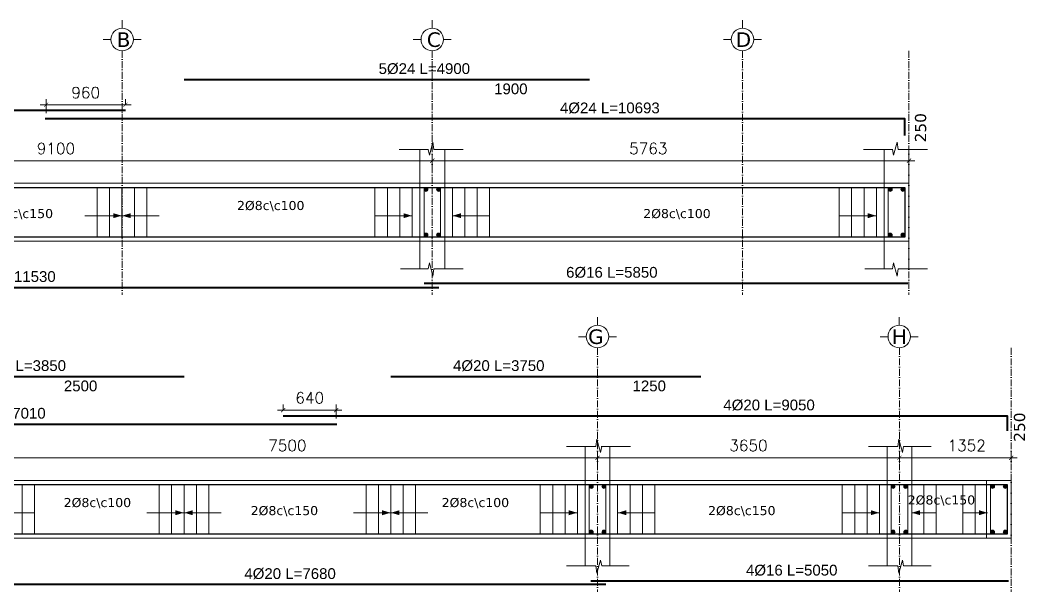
# Model space of a CAD drawing. Header units: inches. Extents: x -17020 to 43805, y -10194 to 123061.
# Drawn here: x 22476 to 23699, y 112091 to 112782 of the extents above; entities that cross this region are included whole.
import ezdxf

# ---------------------------------------------------------------- set-up
doc = ezdxf.new("R2010")
doc.units = ezdxf.units.IN
doc.header["$LTSCALE"] = 0.7
doc.header["$MEASUREMENT"] = 0
doc.linetypes.add('ACAD_ISO10W100', pattern=[18, 12, -3, 0, -3])
doc.layers.get('0').update_dxf_attribs({"lineweight": 13})
doc.layers.get('Defpoints').update_dxf_attribs({"lineweight": 5})
for name, color, linetype, lineweight in [('axis', 254, 'ACAD_ISO10W100', 9), ('BEAM FRAME', 5, 'Continuous', 18), ('COLUMN', 4, 'Continuous', 20), ('elevline', 30, 'Continuous', 20), ('FRAME 070', 5, 'Continuous', 60), ('hatch', 9, 'Continuous', 9), ('renforcment', 141, 'Continuous', 40), ('tex', 3, 'Continuous', 25), ('TEXT', 3, 'Continuous', 25), ('top rein. extension', 50, 'Continuous', 20), ('top renforcment', 7, 'Continuous', 40)]:
    doc.layers.add(name, color=color, linetype=linetype, lineweight=lineweight)
doc.styles.add('100', font='romans.shx', dxfattribs={"height": 13.5})
doc.styles.add('romanc', font='verdana.ttf', dxfattribs={"height": 250})
doc.styles.get("Standard").update_dxf_attribs({"font": 'arial.ttf', "height": 13})
doc.dimstyles.new('100', dxfattribs={"dimtxt": 13.5, "dimasz": 5, "dimexe": 7, "dimexo": 7, "dimgap": 8, "dimtad": 1, "dimdec": 0, "dimlfac": 10, "dimzin": 4, "dimdsep": 46, "dimtxsty": '100', "dimblk": 'ARCHTICK', "dimcen": 0.09, "dimdle": 7, "dimclrd": 1, "dimclre": 8, "dimclrt": 2, "dimadec": 0, "dimazin": 1, "dimtfac": 1, "dimtdec": 0, "dimtix": 1, "dimtofl": 0, "dimtmove": 0, "dimatfit": 3, "dimldrblk": 'ARCHTICK', "dimfxl": 0.18, "dimtolj": 1, "dimtzin": 0, "dimlwd": -1, "dimlwe": -1, "dimarcsym": 0})
doc.dimstyles.get("Standard").update_dxf_attribs({"dimtxt": 13, "dimasz": 5, "dimexe": 0.18, "dimexo": 0.0625, "dimgap": 6, "dimtad": 1, "dimdec": 0, "dimlfac": 10, "dimzin": 0, "dimdsep": 46, "dimtxsty": 'Standard', "dimblk": 'ARCHTICK', "dimcen": 0.09, "dimse1": 1, "dimse2": 1, "dimclrd": 1, "dimclre": 7, "dimclrt": 3, "dimadec": 0, "dimazin": 0, "dimtfac": 1, "dimtdec": 0, "dimtix": 1, "dimtofl": 0, "dimtmove": 0, "dimatfit": 3, "dimldrblk": 'ARCHTICK', "dimfxl": 1, "dimtolj": 1, "dimtzin": 0, "dimarcsym": 0})

# ---------------------------------------------------------------- blocks, each defined once
blk = doc.blocks.new('*D728')
at = {"layer": 'Defpoints', "color": 0, "transparency": 16777216}
for p in [(22506.2, 112662.9, -167.8), (23575.5, 112662.9, -218.4), (23575.5, 112662.9)]:
    blk.add_point(p, dxfattribs=at)
at = {"layer": 'TEXT', "color": 3, "transparency": 16777216, "insert": (23188.9, 112675.9), "char_height": 13, "attachment_point": 5}
blk.add_mtext('\\A1;4%%C24 L=10693', dxfattribs=at)
blk = doc.blocks.new('_ArchTick')
at = {"color": 0, "linetype": 'ByBlock', "lineweight": 0, "const_width": 0.15}
blk.add_lwpolyline([(-0.5, -0.5), (0.5, 0.5)], dxfattribs=at)
blk = doc.blocks.new('*D729')
at = {"color": 1, "transparency": 16777216}
blk.add_line((22981.2, 112612.3), (22057.2, 112612.3), dxfattribs=at)
at = {"color": 8, "transparency": 16777216}
for p, q in [((22064.2, 112606.3), (22064.2, 112619.3)), ((22974.2, 112605.7), (22974.2, 112619.3))]:
    blk.add_line(p, q, dxfattribs=at)
at = {"layer": 'Defpoints', "color": 0, "transparency": 16777216}
for p in [(22064.2, 112612.3), (22064.2, 112599.3), (22974.2, 112598.7)]:
    blk.add_point(p, dxfattribs=at)
at = {"color": 1, "transparency": 16777216, "xscale": 5, "yscale": 5, "zscale": 5, "rotation": 180}
blk.add_blockref('_ArchTick', (22064.2, 112612.3), dxfattribs=at)
at = {"color": 1, "transparency": 16777216, "xscale": 5, "yscale": 5, "zscale": 5}
blk.add_blockref('_ArchTick', (22974.2, 112612.3), dxfattribs=at)
at = {"color": 2, "transparency": 16777216, "insert": (22519.2, 112627), "char_height": 13.5, "attachment_point": 5, "style": '100'}
blk.add_mtext('\\A1;9100', dxfattribs=at)
blk = doc.blocks.new('*D730')
at = {"layer": 'Defpoints', "color": 0, "transparency": 16777216}
for p in [(21803.2, 112672.9, -218.5), (22603.2, 112672.9, -157.8), (22603.2, 112672.9)]:
    blk.add_point(p, dxfattribs=at)
at = {"layer": 'TEXT', "color": 3, "transparency": 16777216, "insert": (22225.8, 112685.9), "char_height": 13, "attachment_point": 5}
blk.add_mtext('\\A1;4%%C24 L=8000', dxfattribs=at)
blk = doc.blocks.new('*D745')
at = {"color": 8, "transparency": 16777216}
for p, q in [((22507.2, 112669.9), (22507.2, 112686.9)), ((22603.2, 112679.9), (22603.2, 112686.9))]:
    blk.add_line(p, q, dxfattribs=at)
at = {"color": 1, "transparency": 16777216}
blk.add_line((22500.2, 112679.9), (22610.2, 112679.9), dxfattribs=at)
at = {"layer": 'Defpoints', "color": 0, "transparency": 16777216}
for p in [(22603.2, 112679.9), (22507.2, 112662.9), (22603.2, 112672.9)]:
    blk.add_point(p, dxfattribs=at)
at = {"color": 1, "transparency": 16777216, "xscale": 5, "yscale": 5, "zscale": 5, "rotation": 180}
blk.add_blockref('_ArchTick', (22507.2, 112679.9), dxfattribs=at)
at = {"color": 1, "transparency": 16777216, "xscale": 5, "yscale": 5, "zscale": 5}
blk.add_blockref('_ArchTick', (22603.2, 112679.9), dxfattribs=at)
at = {"color": 2, "transparency": 16777216, "insert": (22555.2, 112694.6), "char_height": 13.5, "attachment_point": 5, "style": '100'}
blk.add_mtext('\\A1;960', dxfattribs=at)
blk = doc.blocks.new('*D731')
at = {"color": 1, "transparency": 16777216}
blk.add_line((22967.2, 112612.3), (23557.5, 112612.3), dxfattribs=at)
at = {"color": 8, "transparency": 16777216}
for p, q in [((22974.2, 112605.7), (22974.2, 112619.3)), ((23550.5, 112603.4), (23550.5, 112619.3))]:
    blk.add_line(p, q, dxfattribs=at)
at = {"layer": 'Defpoints', "color": 0, "transparency": 16777216}
for p in [(23550.5, 112612.3), (22974.2, 112598.7), (23550.5, 112596.4)]:
    blk.add_point(p, dxfattribs=at)
at = {"color": 1, "transparency": 16777216, "xscale": 5, "yscale": 5, "zscale": 5, "rotation": 180}
blk.add_blockref('_ArchTick', (22974.2, 112612.3), dxfattribs=at)
at = {"color": 1, "transparency": 16777216, "xscale": 5, "yscale": 5, "zscale": 5}
blk.add_blockref('_ArchTick', (23550.5, 112612.3), dxfattribs=at)
at = {"color": 2, "transparency": 16777216, "insert": (23235.4, 112627), "char_height": 13.5, "attachment_point": 5, "style": '100'}
blk.add_mtext('\\A1;5763', dxfattribs=at)
blk = doc.blocks.new('*D732')
at = {"layer": 'Defpoints', "color": 0, "transparency": 16777216}
for p in [(22964.2, 112464.1, -37100.9), (22964.2, 112464.1), (23549.2, 112464.1, -13870.6)]:
    blk.add_point(p, dxfattribs=at)
at = {"layer": 'TEXT', "color": 3, "transparency": 16777216, "insert": (23191.3, 112477.1), "char_height": 13, "attachment_point": 5}
blk.add_mtext('\\A1;6%%C16 L=5850', dxfattribs=at)
blk = doc.blocks.new('*D734')
at = {"layer": 'Defpoints', "color": 0, "transparency": 16777216}
for p in [(21829.2, 112459, -37100.9), (21829.2, 112459), (22982.2, 112459, -13652.7)]:
    blk.add_point(p, dxfattribs=at)
at = {"layer": 'TEXT', "color": 3, "transparency": 16777216, "insert": (22458.6, 112472), "char_height": 13, "attachment_point": 5}
blk.add_mtext('\\A1;7%%C20 L=11530', dxfattribs=at)
blk = doc.blocks.new('*D742')
at = {"layer": 'Defpoints', "color": 0, "transparency": 16777216}
for p in [(22674.2, 112710.4, -203.1), (22674.2, 112710.4), (23164.2, 112710.4, -189.9)]:
    blk.add_point(p, dxfattribs=at)
at = {"layer": 'TEXT', "color": 3, "transparency": 16777216, "insert": (22964.6, 112723.4), "char_height": 13, "attachment_point": 5}
blk.add_mtext('\\A1;5%%C24 L=4900', dxfattribs=at)
blk = doc.blocks.new('*D743')
at = {"layer": 'Defpoints', "color": 0, "transparency": 16777216}
for p in [(22974.2, 112708.9), (23164.2, 112708.9), (23164.2, 112686.5)]:
    blk.add_point(p, dxfattribs=at)
at = {"layer": 'TEXT', "color": 3, "transparency": 16777216, "insert": (23069.2, 112699.1), "char_height": 13, "attachment_point": 5}
blk.add_mtext('\\A1;1900', dxfattribs=at)
blk = doc.blocks.new('*D776')
at = {"layer": 'Defpoints', "color": 0, "transparency": 16777216}
for p in [(22158, 112293.7, 24.9), (22158, 112293.7), (22859, 112293.7, -167.8)]:
    blk.add_point(p, dxfattribs=at)
at = {"layer": 'TEXT', "color": 3, "transparency": 16777216, "insert": (22451.5, 112306.7), "char_height": 13, "attachment_point": 5}
blk.add_mtext('\\A1;4%%C20 L=7010', dxfattribs=at)
blk = doc.blocks.new('*D777')
at = {"color": 8, "transparency": 16777216}
for p, q in [((23174, 112246.8), (23174, 112260.1)), ((23539, 112247.1), (23539, 112260.1))]:
    blk.add_line(p, q, dxfattribs=at)
at = {"color": 1, "transparency": 16777216}
blk.add_line((23167, 112253.1), (23546, 112253.1), dxfattribs=at)
at = {"layer": 'Defpoints', "color": 0, "transparency": 16777216}
for p in [(23539, 112253.1), (23174, 112239.8), (23539, 112240.1)]:
    blk.add_point(p, dxfattribs=at)
at = {"color": 1, "transparency": 16777216, "xscale": 5, "yscale": 5, "zscale": 5, "rotation": 180}
blk.add_blockref('_ArchTick', (23174, 112253.1), dxfattribs=at)
at = {"color": 1, "transparency": 16777216, "xscale": 5, "yscale": 5, "zscale": 5}
blk.add_blockref('_ArchTick', (23539, 112253.1), dxfattribs=at)
at = {"color": 2, "transparency": 16777216, "insert": (23356.5, 112267.9), "char_height": 13.5, "attachment_point": 5, "style": '100'}
blk.add_mtext('\\A1;3650', dxfattribs=at)
blk = doc.blocks.new('*D778')
at = {"layer": 'Defpoints', "color": 0, "transparency": 16777216}
for p in [(22794, 112303.7, -157.8), (22794, 112303.7), (23699, 112303.7, -218.5)]:
    blk.add_point(p, dxfattribs=at)
at = {"layer": 'TEXT', "color": 3, "transparency": 16777216, "insert": (23381.4, 112316.7), "char_height": 13, "attachment_point": 5}
blk.add_mtext('\\A1;4%%C20 L=9050', dxfattribs=at)
blk = doc.blocks.new('*D793')
at = {"color": 1, "transparency": 16777216}
blk.add_line((22865, 112310.7), (22787, 112310.7), dxfattribs=at)
at = {"color": 8, "transparency": 16777216}
for p, q in [((22794, 112310.7), (22794, 112317.7)), ((22858, 112300.7), (22858, 112317.7))]:
    blk.add_line(p, q, dxfattribs=at)
at = {"layer": 'Defpoints', "color": 0, "transparency": 16777216}
for p in [(22794, 112310.7), (22794, 112303.7), (22858, 112293.7)]:
    blk.add_point(p, dxfattribs=at)
at = {"color": 1, "transparency": 16777216, "xscale": 5, "yscale": 5, "zscale": 5, "rotation": 180}
blk.add_blockref('_ArchTick', (22794, 112310.7), dxfattribs=at)
at = {"color": 1, "transparency": 16777216, "xscale": 5, "yscale": 5, "zscale": 5}
blk.add_blockref('_ArchTick', (22858, 112310.7), dxfattribs=at)
at = {"color": 2, "transparency": 16777216, "insert": (22826, 112325.5), "char_height": 13.5, "attachment_point": 5, "style": '100'}
blk.add_mtext('\\A1;640', dxfattribs=at)
blk = doc.blocks.new('*D779')
at = {"color": 8, "transparency": 16777216}
for p, q in [((22424, 112244.2), (22424, 112260.1)), ((23174, 112245.6), (23174, 112260.1))]:
    blk.add_line(p, q, dxfattribs=at)
at = {"color": 1, "transparency": 16777216}
blk.add_line((23181, 112253.1), (22417, 112253.1), dxfattribs=at)
at = {"layer": 'Defpoints', "color": 0, "transparency": 16777216}
for p in [(22424, 112253.1), (22424, 112237.2), (23174, 112238.6)]:
    blk.add_point(p, dxfattribs=at)
at = {"color": 1, "transparency": 16777216, "xscale": 5, "yscale": 5, "zscale": 5, "rotation": 180}
blk.add_blockref('_ArchTick', (22424, 112253.1), dxfattribs=at)
at = {"color": 1, "transparency": 16777216, "xscale": 5, "yscale": 5, "zscale": 5}
blk.add_blockref('_ArchTick', (23174, 112253.1), dxfattribs=at)
at = {"color": 2, "transparency": 16777216, "insert": (22799, 112267.9), "char_height": 13.5, "attachment_point": 5, "style": '100'}
blk.add_mtext('\\A1;7500', dxfattribs=at)
blk = doc.blocks.new('*D780')
at = {"color": 8, "transparency": 16777216}
for p, q in [((23539, 112247), (23539, 112260.1)), ((23674.2, 112246.8), (23674.2, 112260.1))]:
    blk.add_line(p, q, dxfattribs=at)
at = {"color": 1, "transparency": 16777216}
blk.add_line((23681.2, 112253.1), (23532, 112253.1), dxfattribs=at)
at = {"layer": 'Defpoints', "color": 0, "transparency": 16777216}
for p in [(23539, 112253.1), (23539, 112240), (23674.2, 112239.8)]:
    blk.add_point(p, dxfattribs=at)
at = {"color": 1, "transparency": 16777216, "xscale": 5, "yscale": 5, "zscale": 5, "rotation": 180}
blk.add_blockref('_ArchTick', (23539, 112253.1), dxfattribs=at)
at = {"color": 1, "transparency": 16777216, "xscale": 5, "yscale": 5, "zscale": 5}
blk.add_blockref('_ArchTick', (23674.2, 112253.1), dxfattribs=at)
at = {"color": 2, "transparency": 16777216, "insert": (23620.3, 112267.9), "char_height": 13.5, "attachment_point": 5, "style": '100'}
blk.add_mtext('\\A1;1352', dxfattribs=at)
blk = doc.blocks.new('*D781')
at = {"layer": 'Defpoints', "color": 0, "transparency": 16777216}
for p in [(22416, 112099.8, -13652.7), (23184, 112099.8, -49467.8), (23184, 112099.8)]:
    blk.add_point(p, dxfattribs=at)
at = {"layer": 'TEXT', "color": 3, "transparency": 16777216, "insert": (22802.3, 112112.8), "char_height": 13, "attachment_point": 5}
blk.add_mtext('\\A1;4%%C20 L=7680', dxfattribs=at)
blk = doc.blocks.new('*D785')
at = {"layer": 'Defpoints', "color": 0, "transparency": 16777216}
for p in [(22924, 112351.3, -203.1), (22924, 112351.3), (23299, 112351.3, -189.9)]:
    blk.add_point(p, dxfattribs=at)
at = {"layer": 'TEXT', "color": 3, "transparency": 16777216, "insert": (23054.6, 112364.3), "char_height": 13, "attachment_point": 5}
blk.add_mtext('\\A1;4%%C20 L=3750', dxfattribs=at)
blk = doc.blocks.new('*D786')
at = {"layer": 'Defpoints', "color": 0, "transparency": 16777216}
for p in [(23174, 112349.7), (23299, 112349.7), (23299, 112327.3)]:
    blk.add_point(p, dxfattribs=at)
at = {"layer": 'TEXT', "color": 3, "transparency": 16777216, "insert": (23236.5, 112339.9), "char_height": 13, "attachment_point": 5}
blk.add_mtext('\\A1;1250', dxfattribs=at)
blk = doc.blocks.new('*D788')
at = {"layer": 'Defpoints', "color": 0, "transparency": 16777216}
for p in [(22289, 112351.3, -203.1), (22289, 112351.3), (22674, 112351.3, -189.9)]:
    blk.add_point(p, dxfattribs=at)
at = {"layer": 'TEXT', "color": 3, "transparency": 16777216, "insert": (22476.1, 112364.3), "char_height": 13, "attachment_point": 5}
blk.add_mtext('\\A1;4%%C20 L=3850', dxfattribs=at)
blk = doc.blocks.new('*D789')
at = {"layer": 'Defpoints', "color": 0, "transparency": 16777216}
for p in [(22424, 112349.7), (22674, 112349.7), (22674, 112327.3)]:
    blk.add_point(p, dxfattribs=at)
at = {"layer": 'TEXT', "color": 3, "transparency": 16777216, "insert": (22549, 112339.9), "char_height": 13, "attachment_point": 5}
blk.add_mtext('\\A1;2500', dxfattribs=at)
blk = doc.blocks.new('*D791')
at = {"layer": 'Defpoints', "color": 0, "transparency": 16777216}
for p in [(23166, 112104, -13652.7), (23671, 112104, -37100.9), (23671, 112104)]:
    blk.add_point(p, dxfattribs=at)
at = {"layer": 'TEXT', "color": 3, "transparency": 16777216, "insert": (23408.8, 112117), "char_height": 13, "attachment_point": 5}
blk.add_mtext('\\A1;4%%C16 L=5050', dxfattribs=at)

msp = doc.modelspace()

# ---------------------------------------------------------------- hatches: boundary and pattern name
at = {"layer": 'elevline'}
for points in [[(22968.96, 112577.61, 1), (22964.21, 112577.61, 1)], [(22979.45, 112577.61, -1), (22984.21, 112577.61, -1)], [(23530.25, 112577.61, 1), (23525.5, 112577.61, 1)], [(23540.74, 112577.61, -1), (23545.5, 112577.61, -1)], [(22968.96, 112522.36, -1), (22964.21, 112522.36, -1)], [(22979.45, 112522.36, 1), (22984.21, 112522.36, 1)], [(23530.25, 112522.36, -1), (23525.5, 112522.36, -1)], [(23540.74, 112522.36, 1), (23545.5, 112522.36, 1)], [(23168.79, 112218.46, 1), (23164.03, 112218.46, 1)], [(23179.28, 112218.46, -1), (23184.03, 112218.46, -1)], [(23533.79, 112218.46, 1), (23529.03, 112218.46, 1)], [(23544.28, 112218.46, -1), (23549.03, 112218.46, -1)], [(23653.96, 112218.46, 1), (23649.21, 112218.46, 1)], [(23664.45, 112218.46, -1), (23669.21, 112218.46, -1)], [(23168.79, 112163.21, -1), (23164.03, 112163.21, -1)], [(23179.28, 112163.21, 1), (23184.03, 112163.21, 1)], [(23533.79, 112163.21, -1), (23529.03, 112163.21, -1)], [(23544.28, 112163.21, 1), (23549.03, 112163.21, 1)], [(23653.96, 112163.21, -1), (23649.21, 112163.21, -1)], [(23664.45, 112163.21, 1), (23669.21, 112163.21, 1)]]:
    msp.add_hatch(color=256, dxfattribs=at).paths.add_polyline_path(points)

# ---------------------------------------------------------------- linework, layer by layer
at = {"layer": 'axis'}
for p, q in [((22599.21, 112745.18), (22599.21, 112450.25)), ((22974.21, 112745.18), (22974.21, 112450.25)), ((23349.21, 112745.18), (23349.21, 112450.25)), ((23349.21, 112745.18), (23349.21, 112450.25)), ((23550.5, 112745.18, -217.91), (23550.5, 112450.25, -217.91)), ((23550.5, 112745.18, -217.91), (23550.5, 112450.25, -217.91)), ((23174.03, 112386.03), (23174.03, 112091.1)), ((23539.03, 112386.03), (23539.03, 112091.1)), ((23674.21, 112386.03), (23674.21, 112091.1))]:
    msp.add_line(p, q, dxfattribs=at)
at = {"layer": 'BEAM FRAME', "elevation": 217.91}
for points in [[(23550.5, 112514.99), (21829.21, 112514.99), (21829.21, 112584.99), (23550.5, 112584.99)], [(23674.21, 112155.83), (20464.04, 112155.83), (20464.04, 112225.83), (23674.21, 112225.83)]]:
    msp.add_lwpolyline(points, close=True, dxfattribs=at)
at = {"layer": 'COLUMN', "lineweight": 20}
for p, q in [((22959.21, 112625.91, 217.91), (22959.21, 112584.99, 217.91)), ((22989.21, 112625.91, 217.91), (22989.21, 112584.99, 217.91)), ((23520.5, 112625.91), (23520.5, 112584.99)), ((23550.5, 112625.91), (23550.5, 112584.99)), ((22959.21, 112481.56, 217.91), (22959.21, 112514.99, 217.91)), ((22989.21, 112481.56, 217.91), (22989.21, 112514.99, 217.91)), ((23520.5, 112481.56), (23520.5, 112514.99)), ((23550.5, 112481.56), (23550.5, 112514.99)), ((23159.03, 112266.76, 217.91), (23159.03, 112225.83, 217.91)), ((23189.03, 112266.76, 217.91), (23189.03, 112225.83, 217.91)), ((23524.03, 112266.76, 217.91), (23524.03, 112225.83, 217.91)), ((23554.03, 112266.76, 217.91), (23554.03, 112225.83, 217.91)), ((23159.03, 112122.41, 217.91), (23159.03, 112155.83, 217.91)), ((23189.03, 112122.41, 217.91), (23189.03, 112155.83, 217.91)), ((23524.03, 112122.41, 217.91), (23524.03, 112155.83, 217.91)), ((23554.03, 112122.41, 217.91), (23554.03, 112155.83, 217.91))]:
    msp.add_line(p, q, dxfattribs=at)
at = {"layer": 'elevline'}
for p, q in [((22569.07, 112519.99), (22569.07, 112579.99)), ((22584.07, 112519.99), (22584.07, 112579.99)), ((22599.03, 112519.99), (22599.03, 112579.99)), ((22613.99, 112519.99), (22613.99, 112579.99)), ((22628.99, 112519.99), (22628.99, 112579.99)), ((22904.94, 112519.99), (22904.94, 112579.99)), ((22919.94, 112519.99), (22919.94, 112579.99)), ((22934.94, 112519.99), (22934.94, 112579.99)), ((22949.89, 112519.99), (22949.89, 112579.99)), ((22998.52, 112519.99), (22998.52, 112579.99)), ((23013.48, 112519.99), (23013.48, 112579.99)), ((23028.48, 112519.99), (23028.48, 112579.99)), ((23043.48, 112519.99), (23043.48, 112579.99)), ((23466.22, 112519.99, -217.91), (23466.22, 112579.99, -217.91)), ((23481.22, 112519.99, -217.91), (23481.22, 112579.99, -217.91)), ((23496.22, 112519.99, -217.91), (23496.22, 112579.99, -217.91)), ((23511.18, 112519.99, -217.91), (23511.18, 112579.99, -217.91)), ((22478.3, 112160.83), (22478.3, 112220.83)), ((22493.3, 112160.83), (22493.3, 112220.83)), ((22644.07, 112160.83), (22644.07, 112220.83)), ((22659.07, 112160.83), (22659.07, 112220.83)), ((22674.03, 112160.83), (22674.03, 112220.83)), ((22688.99, 112160.83), (22688.99, 112220.83)), ((22703.99, 112160.83), (22703.99, 112220.83)), ((22894.07, 112160.83), (22894.07, 112220.83)), ((22909.07, 112160.83), (22909.07, 112220.83)), ((22924.03, 112160.83), (22924.03, 112220.83)), ((22938.99, 112160.83), (22938.99, 112220.83)), ((22953.99, 112160.83), (22953.99, 112220.83)), ((23104.76, 112160.83), (23104.76, 112220.83)), ((23119.76, 112160.83), (23119.76, 112220.83)), ((23134.76, 112160.83), (23134.76, 112220.83)), ((23149.72, 112160.83), (23149.72, 112220.83)), ((23198.34, 112160.83), (23198.34, 112220.83)), ((23213.3, 112160.83), (23213.3, 112220.83)), ((23228.3, 112160.83), (23228.3, 112220.83)), ((23243.3, 112160.83), (23243.3, 112220.83)), ((23469.96, 112160.83), (23469.96, 112220.83)), ((23484.96, 112160.83), (23484.96, 112220.83)), ((23499.96, 112160.83), (23499.96, 112220.83)), ((23514.92, 112160.83), (23514.92, 112220.83)), ((23528.99, 112160.83), (23528.99, 112220.83)), ((23568.53, 112160.83), (23568.53, 112220.83)), ((23583.53, 112160.83), (23583.53, 112220.83)), ((23615.71, 112160.83), (23615.71, 112220.83)), ((23630.71, 112160.83), (23630.71, 112220.83)), ((23649.17, 112160.83), (23649.17, 112220.83))]:
    msp.add_line(p, q, dxfattribs=at)
for centre in [(22966.59, 112577.61), (22981.83, 112577.61), (23527.87, 112577.61, -217.91), (23543.12, 112577.61, -217.91), (22966.59, 112522.36), (22981.83, 112522.36), (23527.87, 112522.36, -217.91), (23543.12, 112522.36, -217.91), (23166.41, 112218.46), (23181.65, 112218.46), (23531.41, 112218.46), (23546.65, 112218.46), (23651.59, 112218.46), (23666.83, 112218.46), (23166.41, 112163.21), (23181.65, 112163.21), (23531.41, 112163.21), (23546.65, 112163.21), (23651.59, 112163.21), (23666.83, 112163.21)]:
    msp.add_circle(centre, 2.38, dxfattribs=at)
at = {"layer": 'FRAME 070', "lineweight": 20}
for p, q in [((22969.68, 112625.91, 217.91), (22934.32, 112625.91, 217.91)), ((22970.71, 112618.84, 217.91), (22969.2, 112625.91, 217.91)), ((22974.89, 112634.91, 217.91), (22970.71, 112618.84, 217.91)), ((22976.24, 112625.91, 217.91), (22974.89, 112634.91, 217.91)), ((23011.6, 112625.91, 217.91), (22976.24, 112625.91, 217.91)), ((23530.97, 112625.91), (23495.61, 112625.91)), ((23532, 112618.84), (23530.49, 112625.91)), ((23536.18, 112634.91), (23532, 112618.84)), ((23537.53, 112625.91), (23536.18, 112634.91)), ((23572.89, 112625.91), (23537.53, 112625.91)), ((22969.2, 112481.56, 217.91), (22935.81, 112481.56, 217.91)), ((22970.71, 112488.63, 217.91), (22969.2, 112481.56, 217.91)), ((22974.89, 112472.56, 217.91), (22970.71, 112488.63, 217.91)), ((22976.24, 112481.56, 217.91), (22974.89, 112472.56, 217.91)), ((23011.6, 112481.56, 217.91), (22976.24, 112481.56, 217.91)), ((23530.49, 112481.56), (23497.1, 112481.56)), ((23532, 112488.63), (23530.49, 112481.56)), ((23536.18, 112472.56), (23532, 112488.63)), ((23537.53, 112481.56), (23536.18, 112472.56)), ((23572.89, 112481.56), (23537.53, 112481.56)), ((23172, 112266.76, 217.91), (23173.35, 112275.76, 217.91)), ((23173.35, 112275.76, 217.91), (23177.53, 112259.69, 217.91)), ((23537, 112266.76, 217.91), (23538.35, 112275.76, 217.91)), ((23538.35, 112275.76, 217.91), (23542.53, 112259.69, 217.91)), ((23136.64, 112266.76, 217.91), (23172, 112266.76, 217.91)), ((23177.53, 112259.69, 217.91), (23179.04, 112266.76, 217.91)), ((23178.56, 112266.76, 217.91), (23213.92, 112266.76, 217.91)), ((23501.64, 112266.76, 217.91), (23537, 112266.76, 217.91)), ((23542.53, 112259.69, 217.91), (23544.04, 112266.76, 217.91)), ((23544.04, 112266.76, 217.91), (23577.43, 112266.76, 217.91)), ((23173.35, 112113.41, 217.91), (23177.53, 112129.48, 217.91)), ((23177.53, 112129.48, 217.91), (23179.04, 112122.41, 217.91)), ((23538.35, 112113.41, 217.91), (23542.53, 112129.48, 217.91)), ((23542.53, 112129.48, 217.91), (23544.04, 112122.41, 217.91)), ((23136.64, 112122.41, 217.91), (23172, 112122.41, 217.91)), ((23172, 112122.41, 217.91), (23173.35, 112113.41, 217.91)), ((23179.04, 112122.41, 217.91), (23212.43, 112122.41, 217.91)), ((23501.64, 112122.41, 217.91), (23537, 112122.41, 217.91)), ((23537, 112122.41, 217.91), (23538.35, 112113.41, 217.91)), ((23544.04, 112122.41, 217.91), (23577.43, 112122.41, 217.91))]:
    msp.add_line(p, q, dxfattribs=at)
at = {"layer": 'FRAME 070', "lineweight": 15}
for points in [[(22989.21, 112514.99), (22959.21, 112514.99), (22959.21, 112584.99), (22989.21, 112584.99)], [(23159.03, 112155.83), (23189.03, 112155.83), (23189.03, 112225.83), (23159.03, 112225.83)], [(23524.03, 112155.83), (23554.03, 112155.83), (23554.03, 112225.83), (23524.03, 112225.83)], [(23644.21, 112155.83), (23674.21, 112155.83), (23674.21, 112225.83), (23644.21, 112225.83)]]:
    msp.add_lwpolyline(points, close=True, dxfattribs=at)
at = {"layer": 'FRAME 070', "lineweight": 15, "elevation": -217.91}
msp.add_lwpolyline([(23550.5, 112514.99), (23520.5, 112514.99), (23520.5, 112584.99), (23550.5, 112584.99)], close=True, dxfattribs=at)
at = {"layer": 'hatch'}
for p, q in [((22599.21, 112782.15), (22599.21, 112772.42)), ((22974.21, 112782.15), (22974.21, 112772.42)), ((23349.21, 112782.15), (23349.21, 112772.42)), ((22576.28, 112758.68), (22586.02, 112758.68)), ((22622.13, 112758.68), (22612.4, 112758.68)), ((22951.28, 112758.68), (22961.02, 112758.68)), ((22997.13, 112758.68), (22987.4, 112758.68)), ((23326.28, 112758.68), (23336.02, 112758.68)), ((23372.13, 112758.68), (23362.4, 112758.68)), ((23174.03, 112423), (23174.03, 112413.27)), ((23538.83, 112423), (23538.83, 112413.27)), ((23151.11, 112399.52), (23160.84, 112399.52)), ((23196.96, 112399.52), (23187.22, 112399.52)), ((23515.91, 112399.52), (23525.64, 112399.52)), ((23561.76, 112399.52), (23552.02, 112399.52))]:
    msp.add_line(p, q, dxfattribs=at)
for centre in [(22599.21, 112758.8), (22974.21, 112758.8), (23349.21, 112758.8), (23174.03, 112399.65), (23538.83, 112399.64)]:
    msp.add_circle(centre, 13.62, dxfattribs=at)
at = {"layer": 'renforcment', "lineweight": -2, "elevation": 217.91}
for points in [[(23545.5, 112519.99), (21834.21, 112519.99), (21834.21, 112579.99), (23545.5, 112579.99)], [(23669.21, 112160.83), (20469.04, 112160.83), (20469.04, 112220.83), (23669.21, 112220.83)]]:
    msp.add_lwpolyline(points, close=True, dxfattribs=at)
at = {"layer": 'top rein. extension'}
for p, q in [((22599.03, 112545.82), (22554.07, 112545.82)), ((22599.03, 112545.82), (22643.99, 112545.82)), ((22949.89, 112545.82), (22904.94, 112545.82)), ((22998.52, 112545.82), (23043.48, 112545.82)), ((23511.18, 112545.82, -217.91), (23466.22, 112545.82, -217.91)), ((22448.34, 112186.67), (22493.3, 112186.67)), ((22674.03, 112186.67), (22629.07, 112186.67)), ((22674.03, 112186.67), (22718.99, 112186.67)), ((22924.03, 112186.67), (22879.07, 112186.67)), ((22924.03, 112186.67), (22968.99, 112186.67)), ((23149.72, 112186.67), (23104.76, 112186.67)), ((23198.34, 112186.67), (23243.3, 112186.67)), ((23514.92, 112186.67), (23469.96, 112186.67)), ((23553.57, 112186.67), (23583.53, 112186.67)), ((23645.67, 112186.67), (23615.71, 112186.67))]:
    msp.add_line(p, q, dxfattribs=at)
for points in [[(22588.56, 112548.82), (22598.68, 112545.82), (22588.56, 112542.82)], [(22609.51, 112548.82), (22599.38, 112545.82), (22609.51, 112542.82)], [(22939.42, 112548.82), (22949.55, 112545.82), (22939.42, 112542.82)], [(23008.99, 112548.82), (22998.87, 112545.82), (23008.99, 112542.82)], [(23500.71, 112548.82, -217.91), (23510.84, 112545.82, -217.91), (23500.71, 112542.82, -217.91)], [(22663.56, 112189.67), (22673.68, 112186.67), (22663.56, 112183.67)], [(22684.51, 112189.67), (22674.38, 112186.67), (22684.51, 112183.67)], [(22913.56, 112189.67), (22923.68, 112186.67), (22913.56, 112183.67)], [(22934.51, 112189.67), (22924.38, 112186.67), (22934.51, 112183.67)], [(23139.25, 112189.67), (23149.37, 112186.67), (23139.25, 112183.67)], [(23208.82, 112189.67), (23198.69, 112186.67), (23208.82, 112183.67)], [(23504.45, 112189.67), (23514.57, 112186.67), (23504.45, 112183.67)], [(23564.04, 112189.67), (23553.92, 112186.67), (23564.04, 112183.67)], [(23635.19, 112189.67), (23645.32, 112186.67), (23635.19, 112183.67)]]:
    msp.add_solid(points, dxfattribs=at)
at = {"layer": 'top renforcment'}
for p, q in [((21829.21, 112458.99), (22982.21, 112458.99)), ((22964.21, 112464.11), (23549.2, 112464.11, -217.91)), ((23184.03, 112099.84, -12366.96), (22416.03, 112099.84)), ((23671.01, 112104.02), (23166.03, 112104.02))]:
    msp.add_line(p, q, dxfattribs=at)
for points in [[(22674.21, 112710.42), (23164.21, 112710.42)], [(22603.24, 112672.86), (21834.21, 112672.86), (21834.21, 112654.97)], [(23545.5, 112642.59), (23545.5, 112662.86), (22506.24, 112662.86)], [(22289.03, 112351.27), (22674.03, 112351.27)], [(22924.03, 112351.27), (23299.03, 112351.27)], [(22794, 112303.71), (23669.21, 112303.71), (23669.21, 112285.82)], [(22158.03, 112293.71), (22859, 112293.71)]]:
    msp.add_lwpolyline(points, dxfattribs=at)
at = {"layer": 'top renforcment', "lineweight": 15}
for points in [[(22984.21, 112519.99), (22964.21, 112519.99), (22964.21, 112579.99), (22984.21, 112579.99)], [(23164.03, 112160.83), (23184.03, 112160.83), (23184.03, 112220.83), (23164.03, 112220.83)], [(23529.03, 112160.83), (23549.03, 112160.83), (23549.03, 112220.83), (23529.03, 112220.83)], [(23649.21, 112160.83), (23669.21, 112160.83), (23669.21, 112220.83), (23649.21, 112220.83)]]:
    msp.add_lwpolyline(points, close=True, dxfattribs=at)
at = {"layer": 'top renforcment', "lineweight": 15, "elevation": -217.91}
msp.add_lwpolyline([(23545.5, 112519.99), (23525.5, 112519.99), (23525.5, 112579.99), (23545.5, 112579.99)], close=True, dxfattribs=at)

# ---------------------------------------------------------------- texts
at = {"layer": 'tex', "style": 'romanc'}
for s, p in [('2%%C8c\\c100', (22738.09, 112552.64, -33436.19)), ('2%%C8c\\c150', (22434.18, 112542.92, -33436.19)), ('2%%C8c\\c100', (23229.23, 112542.92, -33436.19)), ('2%%C8c\\c100', (22528.55, 112193.49, -33436.19)), ('2%%C8c\\c100', (22985.55, 112193.49, -33436.19)), ('2%%C8c\\c150', (23549.03, 112196.64, -33654.09)), ('2%%C8c\\c150', (22754.63, 112183.76, -33436.19)), ('2%%C8c\\c150', (23307.66, 112183.76, -33436.19))]:
    msp.add_text(s, height=11, dxfattribs=at).set_placement(p)
at = {"layer": 'TEXT', "style": 'romanc'}
for s, p in [('B', (22592.61, 112749.88)), ('C', (22967.61, 112749.88)), ('D', (23341.09, 112749.88)), ('G', (23162.63, 112390.73)), ('H', (23529.81, 112390.72))]:
    msp.add_text(s, height=17.6, dxfattribs=at).set_placement(p)
for p in [(23571.28, 112634.5, -72739.24), (23690.88, 112272.53, -73175.05)]:
    msp.add_text('250', height=13.5, rotation=90, dxfattribs=at).set_placement(p)

# ---------------------------------------------------------------- dimensions: what is measured, and where the dimension line sits
dim = msp.add_linear_dim(base=(22603.24, 112679.86), p1=(22507.24, 112662.86), p2=(22603.24, 112672.86), angle=180, dimstyle='100')
dim.commit()
dim.dimension.update_dxf_attribs({"geometry": '*D745', "text_midpoint": (22555.24, 112694.61)})
for base, p1, p2, picture, middle in [((22064.21, 112612.28), (22974.21, 112598.69), (22064.21, 112599.29), '*D729', (22519.21, 112612.28)), ((22424.03, 112253.13), (23174.03, 112238.56), (22424.03, 112237.22), '*D779', (22799.03, 112253.13)), ((23539.03, 112253.13), (23674.21, 112239.81), (23539.03, 112240.02), '*D780', (23620.27, 112253.13))]:
    dim = msp.add_linear_dim(base=base, p1=p1, p2=p2, angle=180, dimstyle='100')
    dim.commit()
    dim.dimension.update_dxf_attribs({"geometry": picture, "text_midpoint": middle, "dimtype": 160})
for base, p1, p2, picture, middle in [((23550.5, 112612.28), (22974.21, 112598.69), (23550.5, 112596.37), '*D731', (23235.36, 112612.28)), ((23539.03, 112253.13), (23174.03, 112239.79), (23539.03, 112240.14), '*D777', (23356.53, 112253.13))]:
    dim = msp.add_linear_dim(base=base, p1=p1, p2=p2, dimstyle='100')
    dim.commit()
    dim.dimension.update_dxf_attribs({"geometry": picture, "text_midpoint": middle, "dimtype": 160})
dim = msp.add_linear_dim(base=(22794, 112310.71), p1=(22858, 112293.71), p2=(22794, 112303.71), dimstyle='100')
dim.commit()
dim.dimension.update_dxf_attribs({"geometry": '*D793', "text_midpoint": (22826, 112325.46)})
at = {"layer": 'TEXT'}
for base, p1, p2, angle, text, picture, middle in [((22674.21, 112710.42), (23164.21, 112710.42, -189.88), (22674.21, 112710.42, -203.15), 180, '5%%C24 L=<>', '*D742', (22964.63, 112710.42)), ((22603.24, 112672.86), (21803.21, 112672.86, -218.54), (22603.24, 112672.86, -157.78), 0, '4%%C24 L=<>', '*D730', (22225.81, 112672.86)), ((23575.5, 112662.86), (22506.24, 112662.86, -167.76), (23575.5, 112662.86, -218.39), 0, '4%%C24 L=<>', '*D728', (23188.91, 112662.86)), ((21829.21, 112458.99, 12366.96), (22982.21, 112458.99, -1285.72), (21829.21, 112458.99, -24733.92), 180, '7%%C20 L=<>', '*D734', (22458.61, 112458.99, 12366.96)), ((22964.21, 112464.11, 12366.96), (23549.2, 112464.11, -1503.63), (22964.21, 112464.11, -24733.92), 180, '6%%C16 L=<>', '*D732', (23191.33, 112464.11, 12366.96)), ((22289.03, 112351.27), (22674.03, 112351.27, -189.88), (22289.03, 112351.27, -203.15), 180, '4%%C20 L=<>', '*D788', (22476.08, 112351.27)), ((22924.03, 112351.27), (23299.03, 112351.27, -189.88), (22924.03, 112351.27, -203.15), 180, '4%%C20 L=<>', '*D785', (23054.6, 112351.27)), ((22794, 112303.71), (23699.01, 112303.71, -218.54), (22794, 112303.71, -157.78), 180, '4%%C20 L=<>', '*D778', (23381.45, 112303.71)), ((22158.03, 112293.71), (22859, 112293.71, -167.76), (22158.03, 112293.71, 24.95), 180, '4%%C20 L=<>', '*D776', (22451.46, 112293.71)), ((23671.01, 112104.02, 12366.96), (23166.03, 112104.02, -1285.72), (23671.01, 112104.02, -24733.92), 0, '4%%C16 L=<>', '*D791', (23408.76, 112104.02, 12366.96)), ((23184.03, 112099.84, 12366.96), (22416.03, 112099.84, -1285.72), (23184.03, 112099.84, -37100.88), 0, '4%%C20 L=<>', '*D781', (22802.28, 112099.84, 12366.96))]:
    dim = msp.add_linear_dim(base=base, p1=p1, p2=p2, angle=angle, text=text, dimstyle='Standard', override={"dimsd1": 1, "dimsd2": 1, "dimfxl": 0.1, "dimfxlon": 1}, dxfattribs=at)
    dim.commit()
    dim.dimension.update_dxf_attribs({"geometry": picture, "text_midpoint": middle, "dimtype": 161})
for base, p1, p2, picture, middle in [((23164.21, 112686.46), (22974.21, 112708.85), (23164.21, 112708.85), '*D743', (23069.21, 112699.1)), ((22674.03, 112327.31), (22424.03, 112349.7), (22674.03, 112349.7), '*D789', (22549.03, 112339.95)), ((23299.03, 112327.31), (23174.03, 112349.7), (23299.03, 112349.7), '*D786', (23236.53, 112339.95))]:
    dim = msp.add_linear_dim(base=base, p1=p1, p2=p2, dimstyle='Standard', override={"dimsd1": 1, "dimsd2": 1, "dimfxl": 0.1, "dimfxlon": 1}, dxfattribs=at)
    dim.commit()
    dim.dimension.update_dxf_attribs({"geometry": picture, "text_midpoint": middle})

doc.saveas('drawing.dxf')
